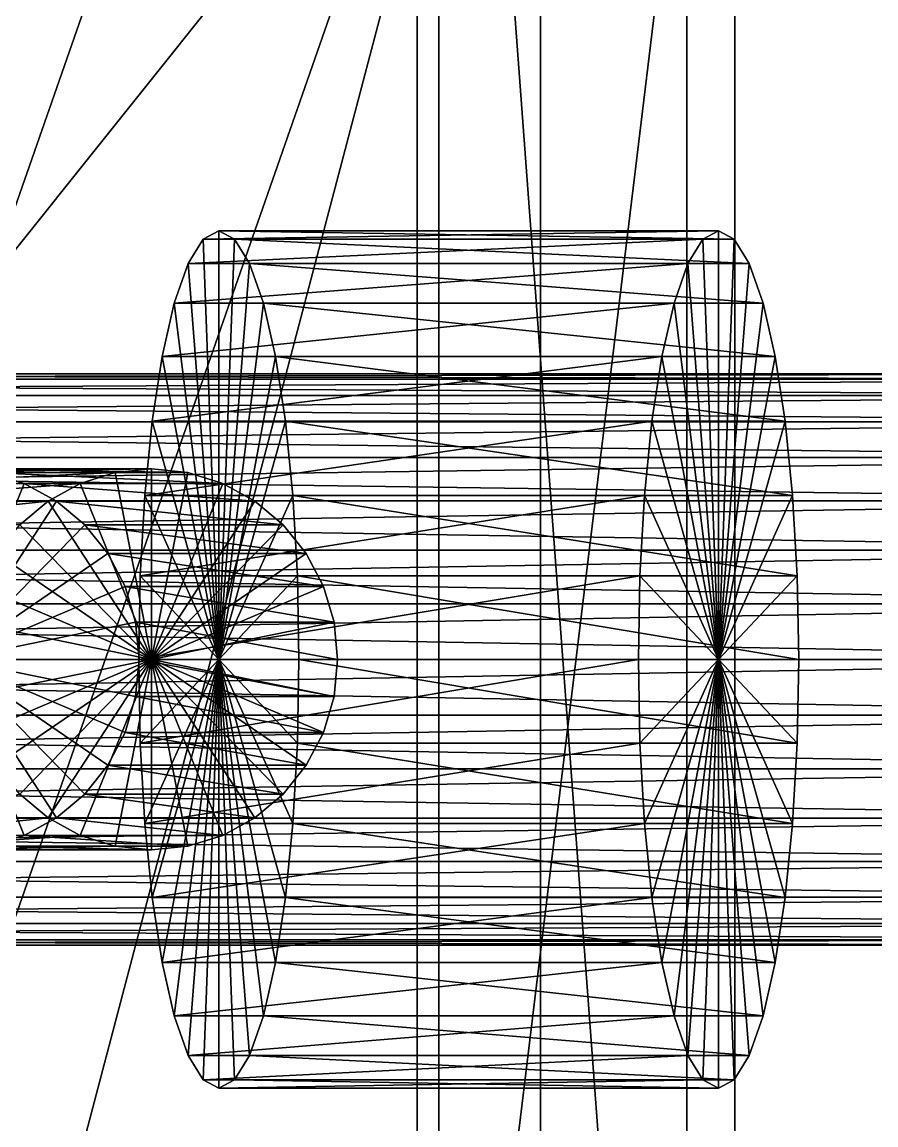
# Model space of a CAD drawing. Header units: millimetres. Extents: x -510 to 550, y -577 to 577.
# Drawn here: x -163.27 to -127.38, y -19.55 to 26.76 of the extents above; entities that cross this region are included whole.
import ezdxf

# ---------------------------------------------------------------- set-up
doc = ezdxf.new("R2010")
doc.units = ezdxf.units.MM
for name, color, linetype, true_color in [('base_visual_3', 7, 'Continuous', 0x1f2b36), ('base_visual_4', 7, 'Continuous', 0x5c6b75), ('base_visual_5', 7, 'Continuous', 0x1f2b36), ('rgbd_camera_foot', 7, 'Continuous', 0x1a242e), ('rgbd_camera_housing', 7, 'Continuous', 0x1a242e), ('rgbd_camera_lens', 7, 'Continuous', 0x148cd1)]:
    doc.layers.add(name, color=color, linetype=linetype, true_color=true_color)

msp = doc.modelspace()

# ---------------------------------------------------------------- linework, layer by layer
at = {"layer": 'base_visual_3', "true_color": 0x1f2b36}
for points in [[(-200.16, -170, 494.023), (-141.478, -170, 506.53), (-141.478, 170, 506.53)], [(-200.16, -170, 494.023), (-141.478, 170, 506.53), (-200.16, 170, 494.023)], [(-110.522, 170, 73.47), (-110.522, -170, 73.47), (-200.16, -170, 494.023)], [(-110.522, 170, 73.47), (-200.16, -170, 494.023), (-200.16, 170, 494.023)], [(-51.84, -170, 85.977), (-51.84, 170, 85.977), (-141.478, 170, 506.53)], [(-51.84, -170, 85.977), (-141.478, 170, 506.53), (-141.478, -170, 506.53)]]:
    msp.add_3dface(points, dxfattribs=at)
at = {"layer": 'base_visual_4', "true_color": 0x5c6b75}
for points in [[(-157.831, 8, 490.439), (-159.357, 7.846, 490.114), (-167.696, 7.846, 529.235)], [(-157.831, 8, 490.439), (-167.696, 7.846, 529.235), (-166.169, 8, 529.561)], [(-156.304, 7.846, 490.765), (-157.831, 8, 490.439), (-166.169, 8, 529.561)], [(-156.304, 7.846, 490.765), (-166.169, 8, 529.561), (-164.643, 7.846, 529.886)], [(-157.831, 0, 490.439), (-159.357, 7.846, 490.114), (-157.831, 8, 490.439)], [(-157.831, 0, 490.439), (-157.831, 8, 490.439), (-156.304, 7.846, 490.765)], [(-159.357, 7.846, 490.114), (-160.825, 7.391, 489.801), (-169.163, 7.391, 528.922)], [(-159.357, 7.846, 490.114), (-169.163, 7.391, 528.922), (-167.696, 7.846, 529.235)], [(-163.175, 7.391, 530.199), (-164.643, 7.846, 529.886), (-166.169, 0, 529.561)], [(-154.837, 7.391, 491.078), (-156.304, 7.846, 490.765), (-164.643, 7.846, 529.886)], [(-154.837, 7.391, 491.078), (-164.643, 7.846, 529.886), (-163.175, 7.391, 530.199)], [(-157.831, 0, 490.439), (-160.825, 7.391, 489.801), (-159.357, 7.846, 490.114)], [(-157.831, 0, 490.439), (-156.304, 7.846, 490.765), (-154.837, 7.391, 491.078)], [(-160.825, 7.391, 489.801), (-162.178, 6.652, 489.513), (-170.516, 6.652, 528.634)], [(-160.825, 7.391, 489.801), (-170.516, 6.652, 528.634), (-169.163, 7.391, 528.922)], [(-161.822, 6.652, 530.487), (-163.175, 7.391, 530.199), (-166.169, 0, 529.561)], [(-153.484, 6.652, 491.366), (-154.837, 7.391, 491.078), (-163.175, 7.391, 530.199)], [(-153.484, 6.652, 491.366), (-163.175, 7.391, 530.199), (-161.822, 6.652, 530.487)], [(-157.831, 0, 490.439), (-162.178, 6.652, 489.513), (-160.825, 7.391, 489.801)], [(-157.831, 0, 490.439), (-154.837, 7.391, 491.078), (-153.484, 6.652, 491.366)], [(-162.178, 6.652, 489.513), (-163.363, 5.657, 489.26), (-171.702, 5.657, 528.381)], [(-162.178, 6.652, 489.513), (-171.702, 5.657, 528.381), (-170.516, 6.652, 528.634)], [(-160.637, 5.657, 530.74), (-161.822, 6.652, 530.487), (-166.169, 0, 529.561)], [(-157.831, 0, 490.439), (-163.363, 5.657, 489.26), (-162.178, 6.652, 489.513)], [(-152.298, 5.657, 491.619), (-153.484, 6.652, 491.366), (-161.822, 6.652, 530.487)], [(-152.298, 5.657, 491.619), (-161.822, 6.652, 530.487), (-160.637, 5.657, 530.74)], [(-157.831, 0, 490.439), (-153.484, 6.652, 491.366), (-152.298, 5.657, 491.619)], [(-159.664, 4.445, 530.947), (-160.637, 5.657, 530.74), (-166.169, 0, 529.561)], [(-157.831, 0, 490.439), (-164.336, 4.445, 489.053), (-163.363, 5.657, 489.26)], [(-151.325, 4.445, 491.826), (-152.298, 5.657, 491.619), (-160.637, 5.657, 530.74)], [(-151.325, 4.445, 491.826), (-160.637, 5.657, 530.74), (-159.664, 4.445, 530.947)], [(-157.831, 0, 490.439), (-152.298, 5.657, 491.619), (-151.325, 4.445, 491.826)], [(-158.941, 3.061, 531.101), (-159.664, 4.445, 530.947), (-166.169, 0, 529.561)], [(-157.831, 0, 490.439), (-165.059, 3.061, 488.899), (-164.336, 4.445, 489.053)], [(-150.602, 3.061, 491.98), (-151.325, 4.445, 491.826), (-159.664, 4.445, 530.947)], [(-150.602, 3.061, 491.98), (-159.664, 4.445, 530.947), (-158.941, 3.061, 531.101)], [(-157.831, 0, 490.439), (-151.325, 4.445, 491.826), (-150.602, 3.061, 491.98)], [(-158.495, 1.561, 531.196), (-158.941, 3.061, 531.101), (-166.169, 0, 529.561)], [(-157.831, 0, 490.439), (-165.505, 1.561, 488.804), (-165.059, 3.061, 488.899)], [(-150.157, 1.561, 492.075), (-150.602, 3.061, 491.98), (-158.941, 3.061, 531.101)], [(-150.157, 1.561, 492.075), (-158.941, 3.061, 531.101), (-158.495, 1.561, 531.196)], [(-157.831, 0, 490.439), (-150.602, 3.061, 491.98), (-150.157, 1.561, 492.075)], [(-158.345, 0, 531.228), (-158.495, 1.561, 531.196), (-166.169, 0, 529.561)], [(-157.831, 0, 490.439), (-165.655, 0, 488.772), (-165.505, 1.561, 488.804)], [(-150.007, 0, 492.107), (-150.157, 1.561, 492.075), (-158.495, 1.561, 531.196)], [(-150.007, 0, 492.107), (-158.495, 1.561, 531.196), (-158.345, 0, 531.228)], [(-157.831, 0, 490.439), (-150.157, 1.561, 492.075), (-150.007, 0, 492.107)], [(-164.643, -7.846, 529.886), (-163.175, -7.391, 530.199), (-166.169, 0, 529.561)], [(-163.175, -7.391, 530.199), (-161.822, -6.652, 530.487), (-166.169, 0, 529.561)], [(-161.822, -6.652, 530.487), (-160.637, -5.657, 530.74), (-166.169, 0, 529.561)], [(-160.637, -5.657, 530.74), (-159.664, -4.445, 530.947), (-166.169, 0, 529.561)], [(-159.664, -4.445, 530.947), (-158.941, -3.061, 531.101), (-166.169, 0, 529.561)], [(-158.941, -3.061, 531.101), (-158.495, -1.561, 531.196), (-166.169, 0, 529.561)], [(-158.495, -1.561, 531.196), (-158.345, 0, 531.228), (-166.169, 0, 529.561)], [(-157.831, 0, 490.439), (-165.505, -1.561, 488.804), (-165.655, 0, 488.772)], [(-157.831, 0, 490.439), (-165.059, -3.061, 488.899), (-165.505, -1.561, 488.804)], [(-157.831, 0, 490.439), (-164.336, -4.445, 489.053), (-165.059, -3.061, 488.899)], [(-157.831, 0, 490.439), (-163.363, -5.657, 489.26), (-164.336, -4.445, 489.053)], [(-157.831, 0, 490.439), (-162.178, -6.652, 489.513), (-163.363, -5.657, 489.26)], [(-157.831, 0, 490.439), (-160.825, -7.391, 489.801), (-162.178, -6.652, 489.513)], [(-157.831, 0, 490.439), (-159.357, -7.846, 490.114), (-160.825, -7.391, 489.801)], [(-157.831, 0, 490.439), (-157.831, -8, 490.439), (-159.357, -7.846, 490.114)], [(-150.157, -1.561, 492.075), (-158.345, 0, 531.228), (-158.495, -1.561, 531.196)], [(-150.157, -1.561, 492.075), (-150.007, 0, 492.107), (-158.345, 0, 531.228)], [(-157.831, 0, 490.439), (-156.304, -7.846, 490.765), (-157.831, -8, 490.439)], [(-157.831, 0, 490.439), (-154.837, -7.391, 491.078), (-156.304, -7.846, 490.765)], [(-157.831, 0, 490.439), (-153.484, -6.652, 491.366), (-154.837, -7.391, 491.078)], [(-157.831, 0, 490.439), (-152.298, -5.657, 491.619), (-153.484, -6.652, 491.366)], [(-157.831, 0, 490.439), (-151.325, -4.445, 491.826), (-152.298, -5.657, 491.619)], [(-157.831, 0, 490.439), (-150.602, -3.061, 491.98), (-151.325, -4.445, 491.826)], [(-157.831, 0, 490.439), (-150.157, -1.561, 492.075), (-150.602, -3.061, 491.98)], [(-157.831, 0, 490.439), (-150.007, 0, 492.107), (-150.157, -1.561, 492.075)], [(-150.602, -3.061, 491.98), (-158.495, -1.561, 531.196), (-158.941, -3.061, 531.101)], [(-150.602, -3.061, 491.98), (-150.157, -1.561, 492.075), (-158.495, -1.561, 531.196)], [(-151.325, -4.445, 491.826), (-158.941, -3.061, 531.101), (-159.664, -4.445, 530.947)], [(-151.325, -4.445, 491.826), (-150.602, -3.061, 491.98), (-158.941, -3.061, 531.101)], [(-152.298, -5.657, 491.619), (-159.664, -4.445, 530.947), (-160.637, -5.657, 530.74)], [(-152.298, -5.657, 491.619), (-151.325, -4.445, 491.826), (-159.664, -4.445, 530.947)], [(-163.363, -5.657, 489.26), (-162.178, -6.652, 489.513), (-170.516, -6.652, 528.634)], [(-153.484, -6.652, 491.366), (-160.637, -5.657, 530.74), (-161.822, -6.652, 530.487)], [(-153.484, -6.652, 491.366), (-152.298, -5.657, 491.619), (-160.637, -5.657, 530.74)], [(-162.178, -6.652, 489.513), (-169.163, -7.391, 528.922), (-170.516, -6.652, 528.634)], [(-162.178, -6.652, 489.513), (-160.825, -7.391, 489.801), (-169.163, -7.391, 528.922)], [(-154.837, -7.391, 491.078), (-161.822, -6.652, 530.487), (-163.175, -7.391, 530.199)], [(-154.837, -7.391, 491.078), (-153.484, -6.652, 491.366), (-161.822, -6.652, 530.487)], [(-160.825, -7.391, 489.801), (-167.696, -7.846, 529.235), (-169.163, -7.391, 528.922)], [(-160.825, -7.391, 489.801), (-159.357, -7.846, 490.114), (-167.696, -7.846, 529.235)], [(-156.304, -7.846, 490.765), (-163.175, -7.391, 530.199), (-164.643, -7.846, 529.886)], [(-156.304, -7.846, 490.765), (-154.837, -7.391, 491.078), (-163.175, -7.391, 530.199)], [(-159.357, -7.846, 490.114), (-166.169, -8, 529.561), (-167.696, -7.846, 529.235)], [(-159.357, -7.846, 490.114), (-157.831, -8, 490.439), (-166.169, -8, 529.561)], [(-157.831, -8, 490.439), (-164.643, -7.846, 529.886), (-166.169, -8, 529.561)], [(-157.831, -8, 490.439), (-156.304, -7.846, 490.765), (-164.643, -7.846, 529.886)]]:
    msp.add_3dface(points, dxfattribs=at)
at = {"layer": 'base_visual_5', "true_color": 0x1f2b36}
for points in [[(-194.662, -70, 564.239), (-145.761, -70, 574.662), (-145.761, 70, 574.662)], [(-194.662, -70, 564.239), (-145.761, 70, 574.662), (-194.662, 70, 564.239)], [(-184.239, -70, 515.338), (-135.338, 70, 525.761), (-135.338, -70, 525.761)], [(-184.239, -70, 515.338), (-184.239, 70, 515.338), (-135.338, 70, 525.761)], [(-135.338, -70, 525.761), (-135.338, 70, 525.761), (-145.761, 70, 574.662)], [(-135.338, -70, 525.761), (-145.761, 70, 574.662), (-145.761, -70, 574.662)]]:
    msp.add_3dface(points, dxfattribs=at)
at = {"layer": 'rgbd_camera_foot', "true_color": 0x1a242e}
for points in [[(-105, 11.769, 47.341), (-105, 12, 45), (-235, 12, 45)], [(-105, 11.769, 47.341), (-235, 12, 45), (-235, 11.769, 47.341)], [(-105, 12, 45), (-105, 11.769, 42.659), (-235, 11.769, 42.659)], [(-105, 12, 45), (-235, 11.769, 42.659), (-235, 12, 45)], [(-105, 11.087, 49.592), (-105, 11.769, 47.341), (-235, 11.769, 47.341)], [(-105, 11.087, 49.592), (-235, 11.769, 47.341), (-235, 11.087, 49.592)], [(-105, 11.769, 42.659), (-105, 11.087, 40.408), (-235, 11.087, 40.408)], [(-105, 11.769, 42.659), (-235, 11.087, 40.408), (-235, 11.769, 42.659)], [(-105, 9.978, 51.667), (-105, 11.087, 49.592), (-235, 11.087, 49.592)], [(-105, 9.978, 51.667), (-235, 11.087, 49.592), (-235, 9.978, 51.667)], [(-105, 11.087, 40.408), (-105, 9.978, 38.333), (-235, 9.978, 38.333)], [(-105, 11.087, 40.408), (-235, 9.978, 38.333), (-235, 11.087, 40.408)], [(-105, 8.485, 53.485), (-105, 9.978, 51.667), (-235, 9.978, 51.667)], [(-105, 8.485, 53.485), (-235, 9.978, 51.667), (-235, 8.485, 53.485)], [(-105, 9.978, 38.333), (-105, 8.485, 36.515), (-235, 8.485, 36.515)], [(-105, 9.978, 38.333), (-235, 8.485, 36.515), (-235, 9.978, 38.333)], [(-105, 6.667, 54.978), (-105, 8.485, 53.485), (-235, 8.485, 53.485)], [(-105, 6.667, 54.978), (-235, 8.485, 53.485), (-235, 6.667, 54.978)], [(-105, 8.485, 36.515), (-105, 6.667, 35.022), (-235, 6.667, 35.022)], [(-105, 8.485, 36.515), (-235, 6.667, 35.022), (-235, 8.485, 36.515)], [(-105, 4.592, 56.087), (-105, 6.667, 54.978), (-235, 6.667, 54.978)], [(-105, 4.592, 56.087), (-235, 6.667, 54.978), (-235, 4.592, 56.087)], [(-105, 6.667, 35.022), (-105, 4.592, 33.913), (-235, 4.592, 33.913)], [(-105, 6.667, 35.022), (-235, 4.592, 33.913), (-235, 6.667, 35.022)], [(-105, 2.341, 56.769), (-105, 4.592, 56.087), (-235, 4.592, 56.087)], [(-105, 2.341, 56.769), (-235, 4.592, 56.087), (-235, 2.341, 56.769)], [(-105, 4.592, 33.913), (-105, 2.341, 33.231), (-235, 2.341, 33.231)], [(-105, 4.592, 33.913), (-235, 2.341, 33.231), (-235, 4.592, 33.913)], [(-105, 0, 57), (-105, 2.341, 56.769), (-235, 2.341, 56.769)], [(-105, 0, 57), (-235, 2.341, 56.769), (-235, 0, 57)], [(-105, 2.341, 33.231), (-105, 0, 33), (-235, 0, 33)], [(-105, 2.341, 33.231), (-235, 0, 33), (-235, 2.341, 33.231)], [(-105, 0, 33), (-105, -2.341, 33.231), (-235, -2.341, 33.231)], [(-105, 0, 33), (-235, -2.341, 33.231), (-235, 0, 33)], [(-105, -2.341, 56.769), (-105, 0, 57), (-235, 0, 57)], [(-105, -2.341, 56.769), (-235, 0, 57), (-235, -2.341, 56.769)], [(-105, -2.341, 33.231), (-105, -4.592, 33.913), (-235, -4.592, 33.913)], [(-105, -2.341, 33.231), (-235, -4.592, 33.913), (-235, -2.341, 33.231)], [(-105, -4.592, 56.087), (-105, -2.341, 56.769), (-235, -2.341, 56.769)], [(-105, -4.592, 56.087), (-235, -2.341, 56.769), (-235, -4.592, 56.087)], [(-105, -4.592, 33.913), (-105, -6.667, 35.022), (-235, -6.667, 35.022)], [(-105, -4.592, 33.913), (-235, -6.667, 35.022), (-235, -4.592, 33.913)], [(-105, -6.667, 54.978), (-105, -4.592, 56.087), (-235, -4.592, 56.087)], [(-105, -6.667, 54.978), (-235, -4.592, 56.087), (-235, -6.667, 54.978)], [(-105, -6.667, 35.022), (-105, -8.485, 36.515), (-235, -8.485, 36.515)], [(-105, -6.667, 35.022), (-235, -8.485, 36.515), (-235, -6.667, 35.022)], [(-105, -8.485, 53.485), (-105, -6.667, 54.978), (-235, -6.667, 54.978)], [(-105, -8.485, 53.485), (-235, -6.667, 54.978), (-235, -8.485, 53.485)], [(-105, -8.485, 36.515), (-105, -9.978, 38.333), (-235, -9.978, 38.333)], [(-105, -8.485, 36.515), (-235, -9.978, 38.333), (-235, -8.485, 36.515)], [(-105, -9.978, 51.667), (-105, -8.485, 53.485), (-235, -8.485, 53.485)], [(-105, -9.978, 51.667), (-235, -8.485, 53.485), (-235, -9.978, 51.667)], [(-105, -9.978, 38.333), (-105, -11.087, 40.408), (-235, -11.087, 40.408)], [(-105, -9.978, 38.333), (-235, -11.087, 40.408), (-235, -9.978, 38.333)], [(-105, -11.087, 49.592), (-105, -9.978, 51.667), (-235, -9.978, 51.667)], [(-105, -11.087, 49.592), (-235, -9.978, 51.667), (-235, -11.087, 49.592)], [(-105, -11.087, 40.408), (-105, -11.769, 42.659), (-235, -11.769, 42.659)], [(-105, -11.087, 40.408), (-235, -11.769, 42.659), (-235, -11.087, 40.408)], [(-105, -11.769, 47.341), (-105, -11.087, 49.592), (-235, -11.087, 49.592)], [(-105, -11.769, 47.341), (-235, -11.087, 49.592), (-235, -11.769, 47.341)], [(-105, -11.769, 42.659), (-105, -12, 45), (-235, -12, 45)], [(-105, -11.769, 42.659), (-235, -12, 45), (-235, -11.769, 42.659)], [(-105, -12, 45), (-105, -11.769, 47.341), (-235, -11.769, 47.341)], [(-105, -12, 45), (-235, -11.769, 47.341), (-235, -12, 45)]]:
    msp.add_3dface(points, dxfattribs=at)
at = {"layer": 'rgbd_camera_housing', "true_color": 0x1a242e}
for points in [[(-234.682, -55, 1045.084), (-146.659, 55, 1026.322), (-146.659, -55, 1026.322)], [(-234.682, -55, 1045.084), (-234.682, 55, 1045.084), (-146.659, 55, 1026.322)], [(-221.341, -55, 1107.678), (-133.318, -55, 1088.916), (-133.318, 55, 1088.916)], [(-221.341, -55, 1107.678), (-133.318, 55, 1088.916), (-221.341, 55, 1107.678)], [(-146.659, -55, 1026.322), (-146.659, 55, 1026.322), (-133.318, 55, 1088.916)], [(-146.659, -55, 1026.322), (-133.318, 55, 1088.916), (-133.318, -55, 1088.916)]]:
    msp.add_3dface(points, dxfattribs=at)
at = {"layer": 'rgbd_camera_lens', "true_color": 0x148cd1}
for points in [[(-134.657, 17.654, 1053.55), (-135.289, 16.63, 1050.233), (-156.289, 16.63, 1054.233)], [(-134.657, 17.654, 1053.55), (-156.289, 16.63, 1054.233), (-155.657, 17.654, 1057.55)], [(-155.657, 17.654, 1057.55), (-156.289, 16.63, 1054.233), (-155, 0, 1061)], [(-134, 18, 1057), (-134.657, 17.654, 1053.55), (-155.657, 17.654, 1057.55)], [(-134, 18, 1057), (-155.657, 17.654, 1057.55), (-155, 18, 1061)], [(-155, 18, 1061), (-155.657, 17.654, 1057.55), (-155, 0, 1061)], [(-133.343, 17.654, 1060.45), (-134, 18, 1057), (-155, 18, 1061)], [(-133.343, 17.654, 1060.45), (-155, 18, 1061), (-154.343, 17.654, 1064.45)], [(-154.343, 17.654, 1064.45), (-155, 18, 1061), (-155, 0, 1061)], [(-153.711, 16.63, 1067.767), (-154.343, 17.654, 1064.45), (-155, 0, 1061)], [(-132.711, 16.63, 1063.767), (-133.343, 17.654, 1060.45), (-154.343, 17.654, 1064.45)], [(-132.711, 16.63, 1063.767), (-154.343, 17.654, 1064.45), (-153.711, 16.63, 1067.767)], [(-134, 0, 1057), (-135.289, 16.63, 1050.233), (-134.657, 17.654, 1053.55)], [(-134, 0, 1057), (-134.657, 17.654, 1053.55), (-134, 18, 1057)], [(-134, 0, 1057), (-134, 18, 1057), (-133.343, 17.654, 1060.45)], [(-134, 0, 1057), (-133.343, 17.654, 1060.45), (-132.711, 16.63, 1063.767)], [(-135.289, 16.63, 1050.233), (-135.871, 14.966, 1047.176), (-156.871, 14.966, 1051.176)], [(-135.289, 16.63, 1050.233), (-156.871, 14.966, 1051.176), (-156.289, 16.63, 1054.233)], [(-156.289, 16.63, 1054.233), (-156.871, 14.966, 1051.176), (-155, 0, 1061)], [(-153.129, 14.966, 1070.824), (-153.711, 16.63, 1067.767), (-155, 0, 1061)], [(-132.129, 14.966, 1066.824), (-132.711, 16.63, 1063.767), (-153.711, 16.63, 1067.767)], [(-132.129, 14.966, 1066.824), (-153.711, 16.63, 1067.767), (-153.129, 14.966, 1070.824)], [(-134, 0, 1057), (-135.871, 14.966, 1047.176), (-135.289, 16.63, 1050.233)], [(-134, 0, 1057), (-132.711, 16.63, 1063.767), (-132.129, 14.966, 1066.824)], [(-135.871, 14.966, 1047.176), (-136.382, 12.728, 1044.497), (-157.382, 12.728, 1048.497)], [(-135.871, 14.966, 1047.176), (-157.382, 12.728, 1048.497), (-156.871, 14.966, 1051.176)], [(-156.871, 14.966, 1051.176), (-157.382, 12.728, 1048.497), (-155, 0, 1061)], [(-152.618, 12.728, 1073.503), (-153.129, 14.966, 1070.824), (-155, 0, 1061)], [(-131.618, 12.728, 1069.503), (-132.129, 14.966, 1066.824), (-153.129, 14.966, 1070.824)], [(-131.618, 12.728, 1069.503), (-153.129, 14.966, 1070.824), (-152.618, 12.728, 1073.503)], [(-134, 0, 1057), (-136.382, 12.728, 1044.497), (-135.871, 14.966, 1047.176)], [(-134, 0, 1057), (-132.129, 14.966, 1066.824), (-131.618, 12.728, 1069.503)], [(-136.382, 12.728, 1044.497), (-136.8, 10, 1042.298), (-157.8, 10, 1046.298)], [(-136.382, 12.728, 1044.497), (-157.8, 10, 1046.298), (-157.382, 12.728, 1048.497)], [(-157.382, 12.728, 1048.497), (-157.8, 10, 1046.298), (-155, 0, 1061)], [(-152.2, 10, 1075.702), (-152.618, 12.728, 1073.503), (-155, 0, 1061)], [(-131.2, 10, 1071.702), (-131.618, 12.728, 1069.503), (-152.618, 12.728, 1073.503)], [(-131.2, 10, 1071.702), (-152.618, 12.728, 1073.503), (-152.2, 10, 1075.702)], [(-134, 0, 1057), (-136.8, 10, 1042.298), (-136.382, 12.728, 1044.497)], [(-134, 0, 1057), (-131.618, 12.728, 1069.503), (-131.2, 10, 1071.702)], [(-136.8, 10, 1042.298), (-137.112, 6.888, 1040.664), (-158.112, 6.888, 1044.664)], [(-136.8, 10, 1042.298), (-158.112, 6.888, 1044.664), (-157.8, 10, 1046.298)], [(-157.8, 10, 1046.298), (-158.112, 6.888, 1044.664), (-155, 0, 1061)], [(-151.888, 6.888, 1077.336), (-152.2, 10, 1075.702), (-155, 0, 1061)], [(-130.888, 6.888, 1073.336), (-131.2, 10, 1071.702), (-152.2, 10, 1075.702)], [(-130.888, 6.888, 1073.336), (-152.2, 10, 1075.702), (-151.888, 6.888, 1077.336)], [(-134, 0, 1057), (-137.112, 6.888, 1040.664), (-136.8, 10, 1042.298)], [(-134, 0, 1057), (-131.2, 10, 1071.702), (-130.888, 6.888, 1073.336)], [(-137.112, 6.888, 1040.664), (-137.303, 3.512, 1039.658), (-158.303, 3.512, 1043.658)], [(-137.112, 6.888, 1040.664), (-158.303, 3.512, 1043.658), (-158.112, 6.888, 1044.664)], [(-158.112, 6.888, 1044.664), (-158.303, 3.512, 1043.658), (-155, 0, 1061)], [(-151.697, 3.512, 1078.342), (-151.888, 6.888, 1077.336), (-155, 0, 1061)], [(-130.697, 3.512, 1074.342), (-130.888, 6.888, 1073.336), (-151.888, 6.888, 1077.336)], [(-130.697, 3.512, 1074.342), (-151.888, 6.888, 1077.336), (-151.697, 3.512, 1078.342)], [(-134, 0, 1057), (-137.303, 3.512, 1039.658), (-137.112, 6.888, 1040.664)], [(-134, 0, 1057), (-130.888, 6.888, 1073.336), (-130.697, 3.512, 1074.342)], [(-137.303, 3.512, 1039.658), (-137.368, 0, 1039.318), (-158.368, 0, 1043.318)], [(-137.303, 3.512, 1039.658), (-158.368, 0, 1043.318), (-158.303, 3.512, 1043.658)], [(-158.303, 3.512, 1043.658), (-158.368, 0, 1043.318), (-155, 0, 1061)], [(-151.632, 0, 1078.682), (-151.697, 3.512, 1078.342), (-155, 0, 1061)], [(-130.632, 0, 1074.682), (-130.697, 3.512, 1074.342), (-151.697, 3.512, 1078.342)], [(-130.632, 0, 1074.682), (-151.697, 3.512, 1078.342), (-151.632, 0, 1078.682)], [(-134, 0, 1057), (-137.368, 0, 1039.318), (-137.303, 3.512, 1039.658)], [(-134, 0, 1057), (-130.697, 3.512, 1074.342), (-130.632, 0, 1074.682)], [(-137.368, 0, 1039.318), (-158.303, -3.512, 1043.658), (-158.368, 0, 1043.318)], [(-158.368, 0, 1043.318), (-158.303, -3.512, 1043.658), (-155, 0, 1061)], [(-137.368, 0, 1039.318), (-137.303, -3.512, 1039.658), (-158.303, -3.512, 1043.658)], [(-158.303, -3.512, 1043.658), (-158.112, -6.888, 1044.664), (-155, 0, 1061)], [(-158.112, -6.888, 1044.664), (-157.8, -10, 1046.298), (-155, 0, 1061)], [(-157.8, -10, 1046.298), (-157.382, -12.728, 1048.497), (-155, 0, 1061)], [(-157.382, -12.728, 1048.497), (-156.871, -14.966, 1051.176), (-155, 0, 1061)], [(-156.871, -14.966, 1051.176), (-156.289, -16.63, 1054.233), (-155, 0, 1061)], [(-156.289, -16.63, 1054.233), (-155.657, -17.654, 1057.55), (-155, 0, 1061)], [(-155.657, -17.654, 1057.55), (-155, -18, 1061), (-155, 0, 1061)], [(-155, -18, 1061), (-154.343, -17.654, 1064.45), (-155, 0, 1061)], [(-154.343, -17.654, 1064.45), (-153.711, -16.63, 1067.767), (-155, 0, 1061)], [(-153.711, -16.63, 1067.767), (-153.129, -14.966, 1070.824), (-155, 0, 1061)], [(-153.129, -14.966, 1070.824), (-152.618, -12.728, 1073.503), (-155, 0, 1061)], [(-152.618, -12.728, 1073.503), (-152.2, -10, 1075.702), (-155, 0, 1061)], [(-152.2, -10, 1075.702), (-151.888, -6.888, 1077.336), (-155, 0, 1061)], [(-151.888, -6.888, 1077.336), (-151.697, -3.512, 1078.342), (-155, 0, 1061)], [(-151.697, -3.512, 1078.342), (-151.632, 0, 1078.682), (-155, 0, 1061)], [(-130.697, -3.512, 1074.342), (-151.632, 0, 1078.682), (-151.697, -3.512, 1078.342)], [(-130.697, -3.512, 1074.342), (-130.632, 0, 1074.682), (-151.632, 0, 1078.682)], [(-134, 0, 1057), (-137.303, -3.512, 1039.658), (-137.368, 0, 1039.318)], [(-134, 0, 1057), (-137.112, -6.888, 1040.664), (-137.303, -3.512, 1039.658)], [(-134, 0, 1057), (-136.8, -10, 1042.298), (-137.112, -6.888, 1040.664)], [(-134, 0, 1057), (-136.382, -12.728, 1044.497), (-136.8, -10, 1042.298)], [(-134, 0, 1057), (-135.871, -14.966, 1047.176), (-136.382, -12.728, 1044.497)], [(-134, 0, 1057), (-135.289, -16.63, 1050.233), (-135.871, -14.966, 1047.176)], [(-134, 0, 1057), (-134.657, -17.654, 1053.55), (-135.289, -16.63, 1050.233)], [(-134, 0, 1057), (-134, -18, 1057), (-134.657, -17.654, 1053.55)], [(-134, 0, 1057), (-133.343, -17.654, 1060.45), (-134, -18, 1057)], [(-134, 0, 1057), (-132.711, -16.63, 1063.767), (-133.343, -17.654, 1060.45)], [(-134, 0, 1057), (-132.129, -14.966, 1066.824), (-132.711, -16.63, 1063.767)], [(-134, 0, 1057), (-131.618, -12.728, 1069.503), (-132.129, -14.966, 1066.824)], [(-134, 0, 1057), (-131.2, -10, 1071.702), (-131.618, -12.728, 1069.503)], [(-134, 0, 1057), (-130.888, -6.888, 1073.336), (-131.2, -10, 1071.702)], [(-134, 0, 1057), (-130.697, -3.512, 1074.342), (-130.888, -6.888, 1073.336)], [(-134, 0, 1057), (-130.632, 0, 1074.682), (-130.697, -3.512, 1074.342)], [(-137.303, -3.512, 1039.658), (-158.112, -6.888, 1044.664), (-158.303, -3.512, 1043.658)], [(-137.303, -3.512, 1039.658), (-137.112, -6.888, 1040.664), (-158.112, -6.888, 1044.664)], [(-130.888, -6.888, 1073.336), (-151.697, -3.512, 1078.342), (-151.888, -6.888, 1077.336)], [(-130.888, -6.888, 1073.336), (-130.697, -3.512, 1074.342), (-151.697, -3.512, 1078.342)], [(-137.112, -6.888, 1040.664), (-157.8, -10, 1046.298), (-158.112, -6.888, 1044.664)], [(-137.112, -6.888, 1040.664), (-136.8, -10, 1042.298), (-157.8, -10, 1046.298)], [(-131.2, -10, 1071.702), (-151.888, -6.888, 1077.336), (-152.2, -10, 1075.702)], [(-131.2, -10, 1071.702), (-130.888, -6.888, 1073.336), (-151.888, -6.888, 1077.336)], [(-136.8, -10, 1042.298), (-157.382, -12.728, 1048.497), (-157.8, -10, 1046.298)], [(-136.8, -10, 1042.298), (-136.382, -12.728, 1044.497), (-157.382, -12.728, 1048.497)], [(-131.618, -12.728, 1069.503), (-152.2, -10, 1075.702), (-152.618, -12.728, 1073.503)], [(-131.618, -12.728, 1069.503), (-131.2, -10, 1071.702), (-152.2, -10, 1075.702)], [(-136.382, -12.728, 1044.497), (-156.871, -14.966, 1051.176), (-157.382, -12.728, 1048.497)], [(-136.382, -12.728, 1044.497), (-135.871, -14.966, 1047.176), (-156.871, -14.966, 1051.176)], [(-132.129, -14.966, 1066.824), (-152.618, -12.728, 1073.503), (-153.129, -14.966, 1070.824)], [(-132.129, -14.966, 1066.824), (-131.618, -12.728, 1069.503), (-152.618, -12.728, 1073.503)], [(-135.871, -14.966, 1047.176), (-156.289, -16.63, 1054.233), (-156.871, -14.966, 1051.176)], [(-135.871, -14.966, 1047.176), (-135.289, -16.63, 1050.233), (-156.289, -16.63, 1054.233)], [(-132.711, -16.63, 1063.767), (-153.129, -14.966, 1070.824), (-153.711, -16.63, 1067.767)], [(-132.711, -16.63, 1063.767), (-132.129, -14.966, 1066.824), (-153.129, -14.966, 1070.824)], [(-135.289, -16.63, 1050.233), (-155.657, -17.654, 1057.55), (-156.289, -16.63, 1054.233)], [(-135.289, -16.63, 1050.233), (-134.657, -17.654, 1053.55), (-155.657, -17.654, 1057.55)], [(-133.343, -17.654, 1060.45), (-153.711, -16.63, 1067.767), (-154.343, -17.654, 1064.45)], [(-133.343, -17.654, 1060.45), (-132.711, -16.63, 1063.767), (-153.711, -16.63, 1067.767)], [(-134.657, -17.654, 1053.55), (-155, -18, 1061), (-155.657, -17.654, 1057.55)], [(-134.657, -17.654, 1053.55), (-134, -18, 1057), (-155, -18, 1061)], [(-134, -18, 1057), (-154.343, -17.654, 1064.45), (-155, -18, 1061)], [(-134, -18, 1057), (-133.343, -17.654, 1060.45), (-154.343, -17.654, 1064.45)]]:
    msp.add_3dface(points, dxfattribs=at)

doc.saveas('drawing.dxf')
